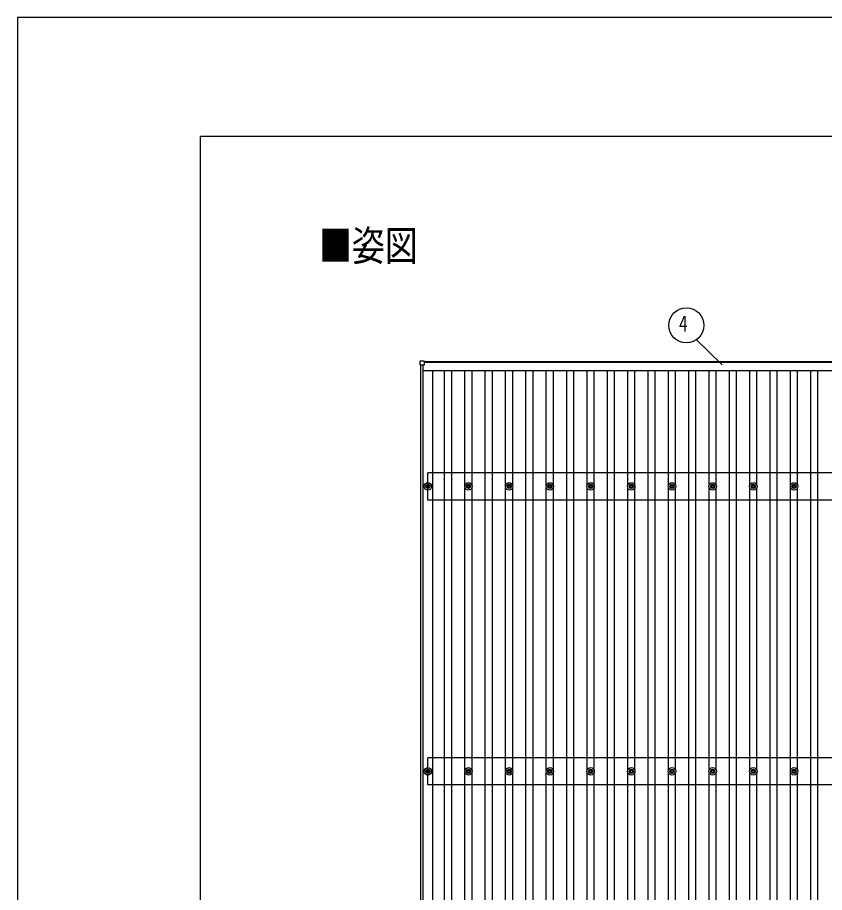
# Model space of a CAD drawing. Units: millimetres, scale not verified. Extents: x -12615 to 12615, y -8910 to 8910.
# Drawn here: x -12615 to -8649, y 4611 to 8910 of the extents above; entities that cross this region are included whole.
import ezdxf
from ezdxf.enums import TextEntityAlignment as Align

# ---------------------------------------------------------------- set-up
doc = ezdxf.new("R2010")
doc.units = ezdxf.units.MM
doc.header["$LTSCALE"] = 40
for name, color, linetype in [('0-2_USER1', 3, 'Continuous'), ('0-4_YKK_13', 4, 'Continuous'), ('0-5_YKK_A1', 4, 'Continuous'), ('0-6_YKK_D', 6, 'Continuous'), ('0-7_YKK_ZWAK', 7, 'Continuous')]:
    doc.layers.add(name, color=color, linetype=linetype)
doc.styles.add('ＭＳ ゴシック', font='')
doc.styles.get('ＭＳ ゴシック').set_extended_font_data('MS Gothic')

msp = doc.modelspace()

# ---------------------------------------------------------------- linework, layer by layer
at = {"layer": '0-4_YKK_13'}
for p, q in [((-10636.74, 7203.3), (-10636.74, 7221.3)), ((-10635.74, 7222.3), (-10617.74, 7222.3)), ((-10617.74, 7202.3), (-10635.74, 7202.3)), ((-10616.74, 7221.3), (-10616.74, 7203.3)), ((-10608.44, 6607.62), (-10604.02, 6607.62)), ((-10608.44, 6604.12), (-10604.02, 6604.12)), ((-10600.19, 6615.87), (-10600.19, 6611.45)), ((-10600.19, 6600.29), (-10600.19, 6595.87)), ((-10596.69, 6615.87), (-10596.69, 6611.45)), ((-10596.69, 6600.29), (-10596.69, 6595.87)), ((-10592.86, 6607.62), (-10588.44, 6607.62)), ((-10592.86, 6604.12), (-10588.44, 6604.12)), ((-10408.44, 6607.62), (-10404.02, 6607.62)), ((-10408.44, 6604.12), (-10404.02, 6604.12)), ((-10400.19, 6615.87), (-10400.19, 6611.45)), ((-10400.19, 6600.29), (-10400.19, 6595.87)), ((-10396.69, 6615.87), (-10396.69, 6611.45)), ((-10396.69, 6600.29), (-10396.69, 6595.87)), ((-10392.86, 6607.62), (-10388.44, 6607.62)), ((-10392.86, 6604.12), (-10388.44, 6604.12)), ((-10208.44, 6607.62), (-10204.02, 6607.62)), ((-10208.44, 6604.12), (-10204.02, 6604.12)), ((-10200.19, 6615.87), (-10200.19, 6611.45)), ((-10200.19, 6600.29), (-10200.19, 6595.87)), ((-10196.69, 6615.87), (-10196.69, 6611.45)), ((-10196.69, 6600.29), (-10196.69, 6595.87)), ((-10192.86, 6607.62), (-10188.44, 6607.62)), ((-10192.86, 6604.12), (-10188.44, 6604.12)), ((-10008.44, 6607.62), (-10004.02, 6607.62)), ((-10008.44, 6604.12), (-10004.02, 6604.12)), ((-10000.19, 6615.87), (-10000.19, 6611.45)), ((-10000.19, 6600.29), (-10000.19, 6595.87)), ((-9996.69, 6615.87), (-9996.69, 6611.45)), ((-9996.69, 6600.29), (-9996.69, 6595.87)), ((-9992.86, 6607.62), (-9988.44, 6607.62)), ((-9992.86, 6604.12), (-9988.44, 6604.12)), ((-9808.44, 6607.62), (-9804.02, 6607.62)), ((-9808.44, 6604.12), (-9804.02, 6604.12)), ((-9800.19, 6615.87), (-9800.19, 6611.45)), ((-9800.19, 6600.29), (-9800.19, 6595.87)), ((-9796.69, 6615.87), (-9796.69, 6611.45)), ((-9796.69, 6600.29), (-9796.69, 6595.87)), ((-9792.86, 6607.62), (-9788.44, 6607.62)), ((-9792.86, 6604.12), (-9788.44, 6604.12)), ((-9608.44, 6607.62), (-9604.02, 6607.62)), ((-9608.44, 6604.12), (-9604.02, 6604.12)), ((-9600.19, 6615.87), (-9600.19, 6611.45)), ((-9600.19, 6600.29), (-9600.19, 6595.87)), ((-9596.69, 6615.87), (-9596.69, 6611.45)), ((-9596.69, 6600.29), (-9596.69, 6595.87)), ((-9592.86, 6607.62), (-9588.44, 6607.62)), ((-9592.86, 6604.12), (-9588.44, 6604.12)), ((-9408.44, 6607.62), (-9404.02, 6607.62)), ((-9408.44, 6604.12), (-9404.02, 6604.12)), ((-9400.19, 6615.87), (-9400.19, 6611.45)), ((-9400.19, 6600.29), (-9400.19, 6595.87)), ((-9396.69, 6615.87), (-9396.69, 6611.45)), ((-9396.69, 6600.29), (-9396.69, 6595.87)), ((-9392.86, 6607.62), (-9388.44, 6607.62)), ((-9392.86, 6604.12), (-9388.44, 6604.12)), ((-9208.44, 6607.62), (-9204.02, 6607.62)), ((-9208.44, 6604.12), (-9204.02, 6604.12)), ((-9200.19, 6615.87), (-9200.19, 6611.45)), ((-9200.19, 6600.29), (-9200.19, 6595.87)), ((-9196.69, 6615.87), (-9196.69, 6611.45)), ((-9196.69, 6600.29), (-9196.69, 6595.87)), ((-9192.86, 6607.62), (-9188.44, 6607.62)), ((-9192.86, 6604.12), (-9188.44, 6604.12)), ((-9008.44, 6607.62), (-9004.02, 6607.62)), ((-9008.44, 6604.12), (-9004.02, 6604.12)), ((-9000.19, 6615.87), (-9000.19, 6611.45)), ((-9000.19, 6600.29), (-9000.19, 6595.87)), ((-8996.69, 6615.87), (-8996.69, 6611.45)), ((-8996.69, 6600.29), (-8996.69, 6595.87)), ((-8992.86, 6607.62), (-8988.44, 6607.62)), ((-8992.86, 6604.12), (-8988.44, 6604.12)), ((-8808.44, 6607.62), (-8804.02, 6607.62)), ((-8808.44, 6604.12), (-8804.02, 6604.12)), ((-8800.19, 6615.87), (-8800.19, 6611.45)), ((-8800.19, 6600.29), (-8800.19, 6595.87)), ((-8796.69, 6615.87), (-8796.69, 6611.45)), ((-8796.69, 6600.29), (-8796.69, 6595.87)), ((-8792.86, 6607.62), (-8788.44, 6607.62)), ((-8792.86, 6604.12), (-8788.44, 6604.12)), ((-10608.44, 5207.62), (-10604.02, 5207.62)), ((-10608.44, 5204.12), (-10604.02, 5204.12)), ((-10600.19, 5215.87), (-10600.19, 5211.45)), ((-10596.69, 5215.87), (-10596.69, 5211.45)), ((-10592.86, 5207.62), (-10588.44, 5207.62)), ((-10592.86, 5204.12), (-10588.44, 5204.12)), ((-10408.44, 5207.62), (-10404.02, 5207.62)), ((-10408.44, 5204.12), (-10404.02, 5204.12)), ((-10400.19, 5215.87), (-10400.19, 5211.45)), ((-10396.69, 5215.87), (-10396.69, 5211.45)), ((-10392.86, 5207.62), (-10388.44, 5207.62)), ((-10392.86, 5204.12), (-10388.44, 5204.12)), ((-10208.44, 5207.62), (-10204.02, 5207.62)), ((-10208.44, 5204.12), (-10204.02, 5204.12)), ((-10200.19, 5215.87), (-10200.19, 5211.45)), ((-10196.69, 5215.87), (-10196.69, 5211.45)), ((-10192.86, 5207.62), (-10188.44, 5207.62)), ((-10192.86, 5204.12), (-10188.44, 5204.12)), ((-10008.44, 5207.62), (-10004.02, 5207.62)), ((-10008.44, 5204.12), (-10004.02, 5204.12)), ((-10000.19, 5215.87), (-10000.19, 5211.45)), ((-9996.69, 5215.87), (-9996.69, 5211.45)), ((-9992.86, 5207.62), (-9988.44, 5207.62)), ((-9992.86, 5204.12), (-9988.44, 5204.12)), ((-9808.44, 5207.62), (-9804.02, 5207.62)), ((-9808.44, 5204.12), (-9804.02, 5204.12)), ((-9800.19, 5215.87), (-9800.19, 5211.45)), ((-9796.69, 5215.87), (-9796.69, 5211.45)), ((-9792.86, 5207.62), (-9788.44, 5207.62)), ((-9792.86, 5204.12), (-9788.44, 5204.12)), ((-9608.44, 5207.62), (-9604.02, 5207.62)), ((-9608.44, 5204.12), (-9604.02, 5204.12)), ((-9600.19, 5215.87), (-9600.19, 5211.45)), ((-9596.69, 5215.87), (-9596.69, 5211.45)), ((-9592.86, 5207.62), (-9588.44, 5207.62)), ((-9592.86, 5204.12), (-9588.44, 5204.12)), ((-9408.44, 5207.62), (-9404.02, 5207.62)), ((-9408.44, 5204.12), (-9404.02, 5204.12)), ((-9400.19, 5215.87), (-9400.19, 5211.45)), ((-9396.69, 5215.87), (-9396.69, 5211.45)), ((-9392.86, 5207.62), (-9388.44, 5207.62)), ((-9392.86, 5204.12), (-9388.44, 5204.12)), ((-9208.44, 5207.62), (-9204.02, 5207.62)), ((-9208.44, 5204.12), (-9204.02, 5204.12)), ((-9200.19, 5215.87), (-9200.19, 5211.45)), ((-9196.69, 5215.87), (-9196.69, 5211.45)), ((-9192.86, 5207.62), (-9188.44, 5207.62)), ((-9192.86, 5204.12), (-9188.44, 5204.12)), ((-9008.44, 5207.62), (-9004.02, 5207.62)), ((-9008.44, 5204.12), (-9004.02, 5204.12)), ((-9000.19, 5215.87), (-9000.19, 5211.45)), ((-8996.69, 5215.87), (-8996.69, 5211.45)), ((-8992.86, 5207.62), (-8988.44, 5207.62)), ((-8992.86, 5204.12), (-8988.44, 5204.12)), ((-8808.44, 5207.62), (-8804.02, 5207.62)), ((-8808.44, 5204.12), (-8804.02, 5204.12)), ((-8800.19, 5215.87), (-8800.19, 5211.45)), ((-8796.69, 5215.87), (-8796.69, 5211.45)), ((-8792.86, 5207.62), (-8788.44, 5207.62)), ((-8792.86, 5204.12), (-8788.44, 5204.12)), ((-10600.19, 5200.29), (-10600.19, 5195.87)), ((-10596.69, 5200.29), (-10596.69, 5195.87)), ((-10400.19, 5200.29), (-10400.19, 5195.87)), ((-10396.69, 5200.29), (-10396.69, 5195.87)), ((-10200.19, 5200.29), (-10200.19, 5195.87)), ((-10196.69, 5200.29), (-10196.69, 5195.87)), ((-10000.19, 5200.29), (-10000.19, 5195.87)), ((-9996.69, 5200.29), (-9996.69, 5195.87)), ((-9800.19, 5200.29), (-9800.19, 5195.87)), ((-9796.69, 5200.29), (-9796.69, 5195.87)), ((-9600.19, 5200.29), (-9600.19, 5195.87)), ((-9596.69, 5200.29), (-9596.69, 5195.87)), ((-9400.19, 5200.29), (-9400.19, 5195.87)), ((-9396.69, 5200.29), (-9396.69, 5195.87)), ((-9200.19, 5200.29), (-9200.19, 5195.87)), ((-9196.69, 5200.29), (-9196.69, 5195.87)), ((-9000.19, 5200.29), (-9000.19, 5195.87)), ((-8996.69, 5200.29), (-8996.69, 5195.87)), ((-8800.19, 5200.29), (-8800.19, 5195.87)), ((-8796.69, 5200.29), (-8796.69, 5195.87))]:
    msp.add_line(p, q, dxfattribs=at)
for centre, radius in [((-10598.44, 6605.87), 18.25), ((-10398.44, 6605.87), 18.25), ((-10198.44, 6605.87), 18.25), ((-9998.44, 6605.87), 18.25), ((-9798.44, 6605.87), 18.25), ((-9598.44, 6605.87), 18.25), ((-9398.44, 6605.87), 18.25), ((-9198.44, 6605.87), 18.25), ((-8998.44, 6605.87), 18.25), ((-8798.44, 6605.87), 18.25), ((-10598.44, 6605.87), 10.15), ((-10598.44, 6605.87), 5.85), ((-10598.44, 6605.87), 5.25), ((-10398.44, 6605.87), 10.15), ((-10398.44, 6605.87), 5.85), ((-10398.44, 6605.87), 5.25), ((-10198.44, 6605.87), 10.15), ((-10198.44, 6605.87), 5.85), ((-10198.44, 6605.87), 5.25), ((-9998.44, 6605.87), 10.15), ((-9998.44, 6605.87), 5.85), ((-9998.44, 6605.87), 5.25), ((-9798.44, 6605.87), 10.15), ((-9798.44, 6605.87), 5.85), ((-9798.44, 6605.87), 5.25), ((-9598.44, 6605.87), 10.15), ((-9598.44, 6605.87), 5.85), ((-9598.44, 6605.87), 5.25), ((-9398.44, 6605.87), 10.15), ((-9398.44, 6605.87), 5.85), ((-9398.44, 6605.87), 5.25), ((-9198.44, 6605.87), 10.15), ((-9198.44, 6605.87), 5.85), ((-9198.44, 6605.87), 5.25), ((-8998.44, 6605.87), 10.15), ((-8998.44, 6605.87), 5.85), ((-8998.44, 6605.87), 5.25), ((-8798.44, 6605.87), 10.15), ((-8798.44, 6605.87), 5.85), ((-8798.44, 6605.87), 5.25), ((-10598.44, 5205.87), 18.25), ((-10598.44, 5205.87), 10.15), ((-10598.44, 5205.87), 5.85), ((-10598.44, 5205.87), 5.25), ((-10398.44, 5205.87), 18.25), ((-10398.44, 5205.87), 10.15), ((-10398.44, 5205.87), 5.85), ((-10398.44, 5205.87), 5.25), ((-10198.44, 5205.87), 18.25), ((-10198.44, 5205.87), 10.15), ((-10198.44, 5205.87), 5.85), ((-10198.44, 5205.87), 5.25), ((-9998.44, 5205.87), 18.25), ((-9998.44, 5205.87), 10.15), ((-9998.44, 5205.87), 5.85), ((-9998.44, 5205.87), 5.25), ((-9798.44, 5205.87), 18.25), ((-9798.44, 5205.87), 10.15), ((-9798.44, 5205.87), 5.85), ((-9798.44, 5205.87), 5.25), ((-9598.44, 5205.87), 18.25), ((-9598.44, 5205.87), 10.15), ((-9598.44, 5205.87), 5.85), ((-9598.44, 5205.87), 5.25), ((-9398.44, 5205.87), 18.25), ((-9398.44, 5205.87), 10.15), ((-9398.44, 5205.87), 5.85), ((-9398.44, 5205.87), 5.25), ((-9198.44, 5205.87), 18.25), ((-9198.44, 5205.87), 10.15), ((-9198.44, 5205.87), 5.85), ((-9198.44, 5205.87), 5.25), ((-8998.44, 5205.87), 18.25), ((-8998.44, 5205.87), 10.15), ((-8998.44, 5205.87), 5.85), ((-8998.44, 5205.87), 5.25), ((-8798.44, 5205.87), 18.25), ((-8798.44, 5205.87), 10.15), ((-8798.44, 5205.87), 5.85), ((-8798.44, 5205.87), 5.25)]:
    msp.add_circle(centre, radius, dxfattribs=at)
for centre, start, end in [((-10635.74, 7221.3), 90, 180), ((-10635.74, 7203.3), 180, 270), ((-10617.74, 7221.3), 0, 90), ((-10617.74, 7203.3), 270, 0)]:
    msp.add_arc(centre, 1, start, end, dxfattribs=at)
at = {"layer": '0-5_YKK_A1'}
for p, q in [((-10633.44, 1803.88), (-10633.44, 7202.3)), ((-10621.44, 1803.88), (-10621.44, 7202.3)), ((-10616.74, 7219), (-5180.14, 7219)), ((-5180.14, 7214.21), (-10616.74, 7214.21)), ((-10621.44, 7176.21), (-5175.44, 7176.21)), ((-10573.44, 1835.16), (-10573.44, 7176.21)), ((-10515.94, 1835.16), (-10515.94, 7176.21)), ((-10480.94, 1835.16), (-10480.94, 7176.21)), ((-10415.94, 6611.05), (-10415.94, 7176.21)), ((-10380.94, 6611.05), (-10380.94, 7176.21)), ((-10315.94, 1835.16), (-10315.94, 7176.21)), ((-10280.94, 1835.16), (-10280.94, 7176.21)), ((-10215.94, 6611.05), (-10215.94, 7176.21)), ((-10180.94, 6611.05), (-10180.94, 7176.21)), ((-10115.94, 1835.16), (-10115.94, 7176.21)), ((-10080.94, 1835.16), (-10080.94, 7176.21)), ((-10015.94, 6611.05), (-10015.94, 7176.21)), ((-9980.94, 6611.05), (-9980.94, 7176.21)), ((-9915.94, 1835.16), (-9915.94, 7176.21)), ((-9880.94, 1835.16), (-9880.94, 7176.21)), ((-9815.94, 6611.05), (-9815.94, 7176.21)), ((-9780.94, 6611.05), (-9780.94, 7176.21)), ((-9715.94, 1835.16), (-9715.94, 7176.21)), ((-9680.94, 1835.16), (-9680.94, 7176.21)), ((-9615.94, 6611.05), (-9615.94, 7176.21)), ((-9580.94, 6611.05), (-9580.94, 7176.21)), ((-9515.94, 1835.16), (-9515.94, 7176.21)), ((-9480.94, 1835.16), (-9480.94, 7176.21)), ((-9415.94, 6611.05), (-9415.94, 7176.21)), ((-9380.94, 6611.05), (-9380.94, 7176.21)), ((-9315.94, 1835.16), (-9315.94, 7176.21)), ((-9280.94, 1835.16), (-9280.94, 7176.21)), ((-9215.94, 6611.05), (-9215.94, 7176.21)), ((-9180.94, 6611.05), (-9180.94, 7176.21)), ((-9115.94, 1835.16), (-9115.94, 7176.21)), ((-9080.94, 1835.16), (-9080.94, 7176.21)), ((-9015.94, 6611.05), (-9015.94, 7176.21)), ((-8980.94, 6611.05), (-8980.94, 7176.21)), ((-8915.94, 1835.16), (-8915.94, 7176.21)), ((-8880.94, 1835.16), (-8880.94, 7176.21)), ((-8815.94, 6611.05), (-8815.94, 7176.21)), ((-8780.94, 6611.05), (-8780.94, 7176.21)), ((-8715.94, 1835.16), (-8715.94, 7176.21)), ((-8680.94, 1835.16), (-8680.94, 7176.21)), ((-5198.44, 6672.87), (-10598.44, 6672.87)), ((-10598.44, 6538.87), (-10598.44, 6672.87)), ((-10415.94, 5211.05), (-10415.94, 6600.69)), ((-10380.94, 5211.05), (-10380.94, 6600.69)), ((-10215.94, 5211.05), (-10215.94, 6600.69)), ((-10180.94, 5211.05), (-10180.94, 6600.69)), ((-10015.94, 5211.05), (-10015.94, 6600.69)), ((-9980.94, 5211.05), (-9980.94, 6600.69)), ((-9815.94, 5211.05), (-9815.94, 6600.69)), ((-9780.94, 5211.05), (-9780.94, 6600.69)), ((-9615.94, 5211.05), (-9615.94, 6600.69)), ((-9580.94, 5211.05), (-9580.94, 6600.69)), ((-9415.94, 5211.05), (-9415.94, 6600.69)), ((-9380.94, 5211.05), (-9380.94, 6600.69)), ((-9215.94, 5211.05), (-9215.94, 6600.69)), ((-9180.94, 5211.05), (-9180.94, 6600.69)), ((-9015.94, 5211.05), (-9015.94, 6600.69)), ((-8980.94, 5211.05), (-8980.94, 6600.69)), ((-8815.94, 5211.05), (-8815.94, 6600.69)), ((-8780.94, 5211.05), (-8780.94, 6600.69)), ((-5198.44, 6538.87), (-10598.44, 6538.87)), ((-5198.44, 5272.87), (-10598.44, 5272.87)), ((-10598.44, 5138.87), (-10598.44, 5272.87)), ((-10415.94, 3811.05), (-10415.94, 5200.69)), ((-10380.94, 3811.05), (-10380.94, 5200.69)), ((-10215.94, 3811.05), (-10215.94, 5200.69)), ((-10180.94, 3811.05), (-10180.94, 5200.69)), ((-10015.94, 3811.05), (-10015.94, 5200.69)), ((-9980.94, 3811.05), (-9980.94, 5200.69)), ((-9815.94, 3811.05), (-9815.94, 5200.69)), ((-9780.94, 3811.05), (-9780.94, 5200.69)), ((-9615.94, 3811.05), (-9615.94, 5200.69)), ((-9580.94, 3811.05), (-9580.94, 5200.69)), ((-9415.94, 3811.05), (-9415.94, 5200.69)), ((-9380.94, 3811.05), (-9380.94, 5200.69)), ((-9215.94, 3811.05), (-9215.94, 5200.69)), ((-9180.94, 3811.05), (-9180.94, 5200.69)), ((-9015.94, 3811.05), (-9015.94, 5200.69)), ((-8980.94, 3811.05), (-8980.94, 5200.69)), ((-8815.94, 3811.05), (-8815.94, 5200.69)), ((-8780.94, 3811.05), (-8780.94, 5200.69)), ((-5198.44, 5138.87), (-10598.44, 5138.87))]:
    msp.add_line(p, q, dxfattribs=at)
at = {"layer": '0-6_YKK_D'}
msp.add_line((-9151.34, 7203.76), (-9277.78, 7326.74), dxfattribs=at)
msp.add_circle((-9327.59, 7397.33), 86.4, dxfattribs=at)
at = {"layer": '0-7_YKK_ZWAK'}
for p in [(11685.06, 8325), (-11714.94, -7575)]:
    msp.add_line(p, (-11714.94, 8325), dxfattribs=at)
msp.add_lwpolyline([(-12615, -8910), (12615, -8910), (12615, 8910), (-12615, 8910)], close=True, dxfattribs=at)

# ---------------------------------------------------------------- texts
at = {"layer": '0-2_USER1', "style": 'ＭＳ ゴシック', "width": 0.8}
msp.add_text('■姿図', height=148.5, dxfattribs=at).set_placement((-11133.79, 7670.27), align=Align.BOTTOM_LEFT)
at = {"layer": '0-6_YKK_D', "style": 'ＭＳ ゴシック', "width": 0.8}
msp.add_text('4', height=79.18, dxfattribs=at).set_placement((-9364.1, 7343.33), align=Align.BOTTOM_LEFT)

doc.saveas('drawing.dxf')
